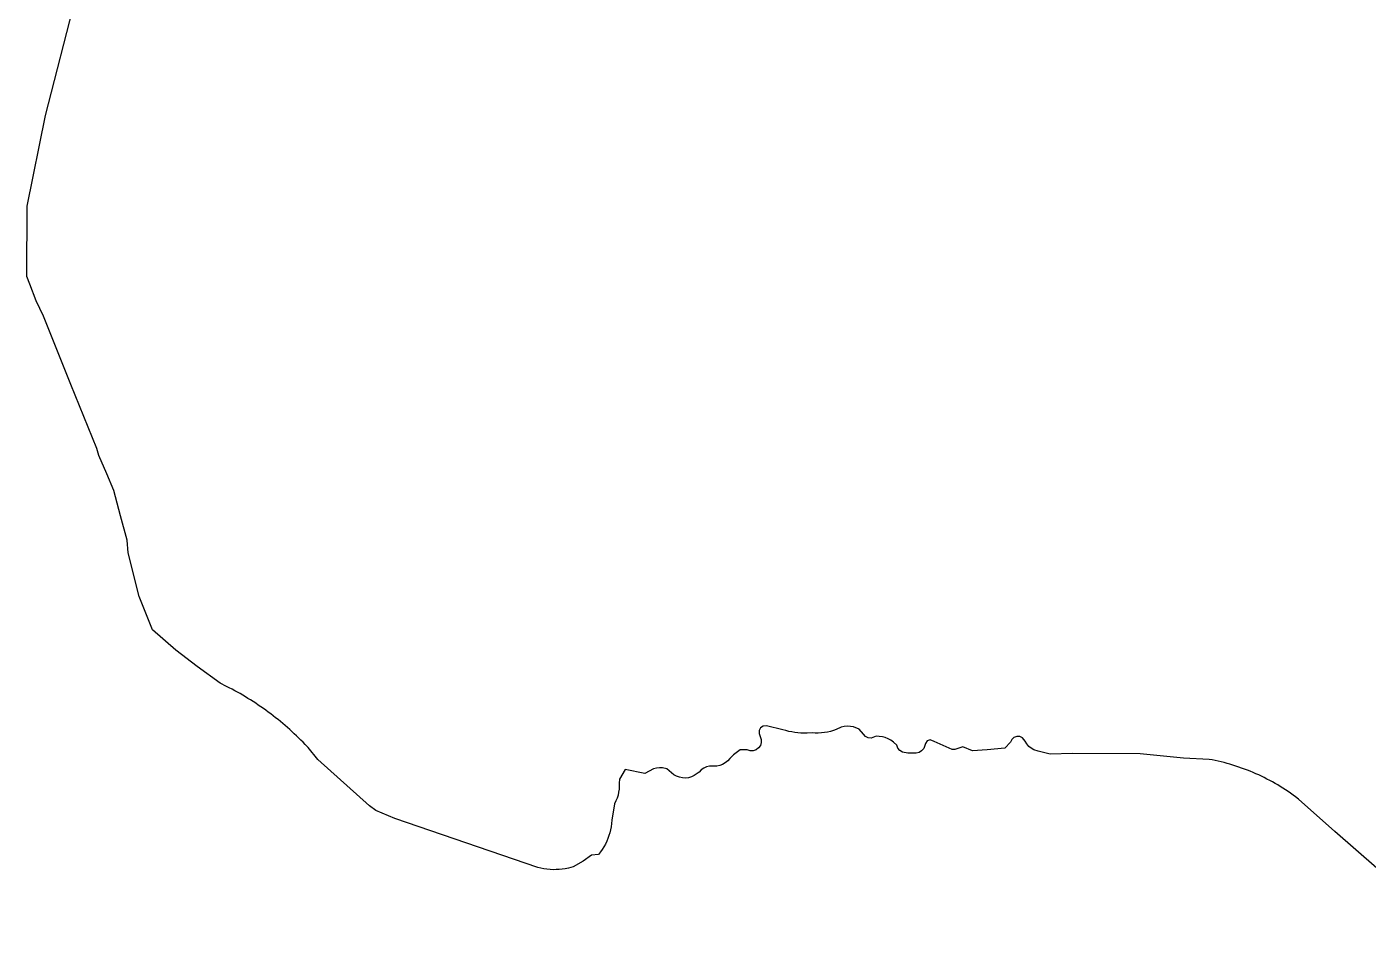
# Model space of a CAD drawing. Header units: metres. Extents: x 116000 to 284092, y 365136 to 804542.
# Drawn here: x 238967 to 245963, y 701035 to 705765 of the extents above; entities that cross this region are included whole.
import ezdxf

# ---------------------------------------------------------------- set-up
doc = ezdxf.new("R2010")
doc.units = ezdxf.units.M
doc.header["$LTSCALE"] = 0.075
doc.linetypes.add('LTP879', pattern=[200000, 200000, 0])
doc.layers.add('KAV YAROK', color=3, linetype='LTP879')

msp = doc.modelspace()

# ---------------------------------------------------------------- linework, layer by layer
at = {"layer": 'KAV YAROK'}
msp.add_lwpolyline([(246402, 701034.9), (245789, 701569.3), (245600.3, 701738.8), (245584.4, 701750.8), (245571.5, 701760.2), (245558.5, 701769.5), (245545.3, 701778.5), (245531.9, 701787.4), (245518.5, 701796.1), (245504.9, 701804.5), (245491.2, 701812.8), (245477.4, 701820.8), (245463.4, 701828.6), (245449.4, 701836.3), (245435.2, 701843.7), (245420.9, 701850.9), (245406.5, 701857.9), (245392, 701864.7), (245377.5, 701871.3), (245362.8, 701877.7), (245348, 701883.8), (245333.1, 701889.7), (245318.2, 701895.4), (245303.1, 701900.9), (245288, 701906.1), (245272.8, 701911.2), (245257.6, 701916), (245242.2, 701920.6), (245226.9, 701924.9), (245211.4, 701929), (245195.9, 701932.9), (245180.3, 701936.6), (245164.7, 701940), (245149, 701943.2), (245133.3, 701946.1), (244999.9, 701952.3), (244774.5, 701974.4), (244420.2, 701977.1), (244304.1, 701972.9), (244241.6, 701988.6), (244219, 701995.7), (244205.2, 702003.7), (244193, 702014), (244182.7, 702026.2), (244174.7, 702040.1), (244161, 702058.3), (244146.7, 702065.2), (244130.8, 702066), (244115.8, 702060.6), (244104.1, 702049.9), (244097.3, 702035.6), (244068.6, 702005.2), (243976.4, 701995.7), (243899, 701991.2), (243848.7, 702012), (243807.9, 701997), (243794.1, 701997.1), (243698.7, 702038.6), (243677.8, 702047.4), (243663.1, 702041.9), (243654.4, 702028.8), (243645, 702002.1), (243634.3, 701990.2), (243620.7, 701981.9), (243605.3, 701977.9), (243589.4, 701978.3), (243562.4, 701978.5), (243534.4, 701984.2), (243521.1, 701993.1), (243510.8, 702005.2), (243504.1, 702019.7), (243486.6, 702036.4), (243473.6, 702045.6), (243459.5, 702053.2), (243444.7, 702059.2), (243429.3, 702063.4), (243413.5, 702065.8), (243397.5, 702066.4), (243371.1, 702056.1), (243355.3, 702058.1), (243341.1, 702065.4), (243330.4, 702077.1), (243307.6, 702102.7), (243278.2, 702115), (243262.5, 702117.9), (243246.5, 702118.7), (243230.6, 702117.2), (243215, 702113.6), (243188.7, 702101.6), (243173.7, 702096.2), (243158.3, 702091.7), (243142.8, 702088.1), (243127, 702085.4), (243111.1, 702083.7), (243095.1, 702082.9), (243079.1, 702083.1), (243063.1, 702084.2), (243036.6, 702082.6), (243020.6, 702082.5), (243004.6, 702083.1), (242988.7, 702084.4), (242972.8, 702086.3), (242957, 702088.9), (242941.4, 702092.2), (242925.8, 702096.1), (242910.5, 702100.6), (242824.6, 702121.7), (242807.5, 702120), (242794.4, 702111), (242786.9, 702097.1), (242786.7, 702081.2), (242792.7, 702065.9), (242798, 702050), (242798, 702034.1), (242793.2, 702018.9), (242784, 702005.9), (242771.3, 701996.3), (242756.2, 701991), (242740.3, 701990.6), (242725, 701995.1), (242688.4, 701995.4), (242652.5, 701970.2), (242633.6, 701950), (242622.6, 701937.9), (242610.2, 701927.9), (242596.3, 701920), (242581.4, 701914.2), (242565.8, 701910.8), (242549.8, 701909.8), (242527.8, 701910.2), (242512.2, 701906.7), (242497.6, 701900.4), (242484.4, 701891.3), (242473.2, 701879.9), (242448.5, 701861.3), (242433.8, 701854.8), (242418.4, 701850.6), (242402.5, 701848.8), (242386.6, 701849.4), (242370.9, 701852.5), (242355.8, 701857.9), (242341.8, 701865.6), (242304.9, 701896.4), (242282.6, 701901.2), (242266.6, 701901.9), (242250.7, 701900.5), (242235.1, 701897), (242190.6, 701871.8), (242087.4, 701893), (242059.1, 701842.3), (242056.4, 701821.9), (242056.1, 701791.1), (242054, 701775.2), (242050.6, 701759.6), (242045.9, 701744.3), (242040, 701729.4), (242032.8, 701715.1), (242018.5, 701628.6), (242017, 701611), (242014.7, 701595.1), (242011.6, 701579.4), (242007.8, 701563.9), (242003.1, 701548.6), (241997.7, 701533.6), (241991.5, 701518.8), (241984.5, 701504.4), (241976.8, 701490.4), (241968.4, 701476.8), (241959.4, 701463.6), (241949.6, 701450.9), (241912.4, 701446.1), (241869.4, 701415.9), (241816.8, 701385.7), (241791.5, 701379), (241775.8, 701375.9), (241759.9, 701373.6), (241744, 701372), (241728, 701371.1), (241712, 701371), (241696.1, 701371.7), (241680.1, 701373.2), (241664.3, 701375.4), (241648.6, 701378.3), (241633, 701382), (240886.3, 701637.3), (240787.8, 701678.8), (240753.9, 701704.5), (240485.1, 701946), (240434.1, 702007.5), (240418.8, 702023.6), (240407.7, 702035.1), (240396.4, 702046.4), (240385, 702057.7), (240373.5, 702068.8), (240361.9, 702079.8), (240350.1, 702090.7), (240338.3, 702101.4), (240326.3, 702112), (240314.3, 702122.5), (240302.1, 702132.9), (240289.8, 702143.1), (240277.4, 702153.2), (240264.9, 702163.2), (240252.3, 702173.1), (240239.5, 702182.8), (240226.7, 702192.4), (240213.8, 702201.8), (240200.8, 702211.1), (240187.7, 702220.3), (240174.5, 702229.3), (240161.2, 702238.2), (240147.8, 702247), (240134.3, 702255.6), (240120.7, 702264), (240107.1, 702272.4), (240093.3, 702280.6), (240079.5, 702288.6), (240065.6, 702296.5), (240051.6, 702304.2), (240037.5, 702311.8), (240023.3, 702319.3), (240009.1, 702326.6), (239975.9, 702344), (239856.2, 702429.9), (239744.2, 702515.9), (239621.9, 702622.2), (239553.1, 702794.7), (239495.8, 703023.1), (239490, 703089.1), (239456, 703216), (239421, 703348), (239385, 703434.2), (239342.4, 703530.6), (239332.1, 703566.1), (239197.4, 703900.9), (239054.1, 704256.1), (239016.6, 704337.2), (238982.2, 704423.5), (238967.3, 704464.1), (238968.4, 704829.8), (239065.1, 705302.5), (239242.5, 705994)], dxfattribs=at)

doc.saveas('drawing.dxf')
